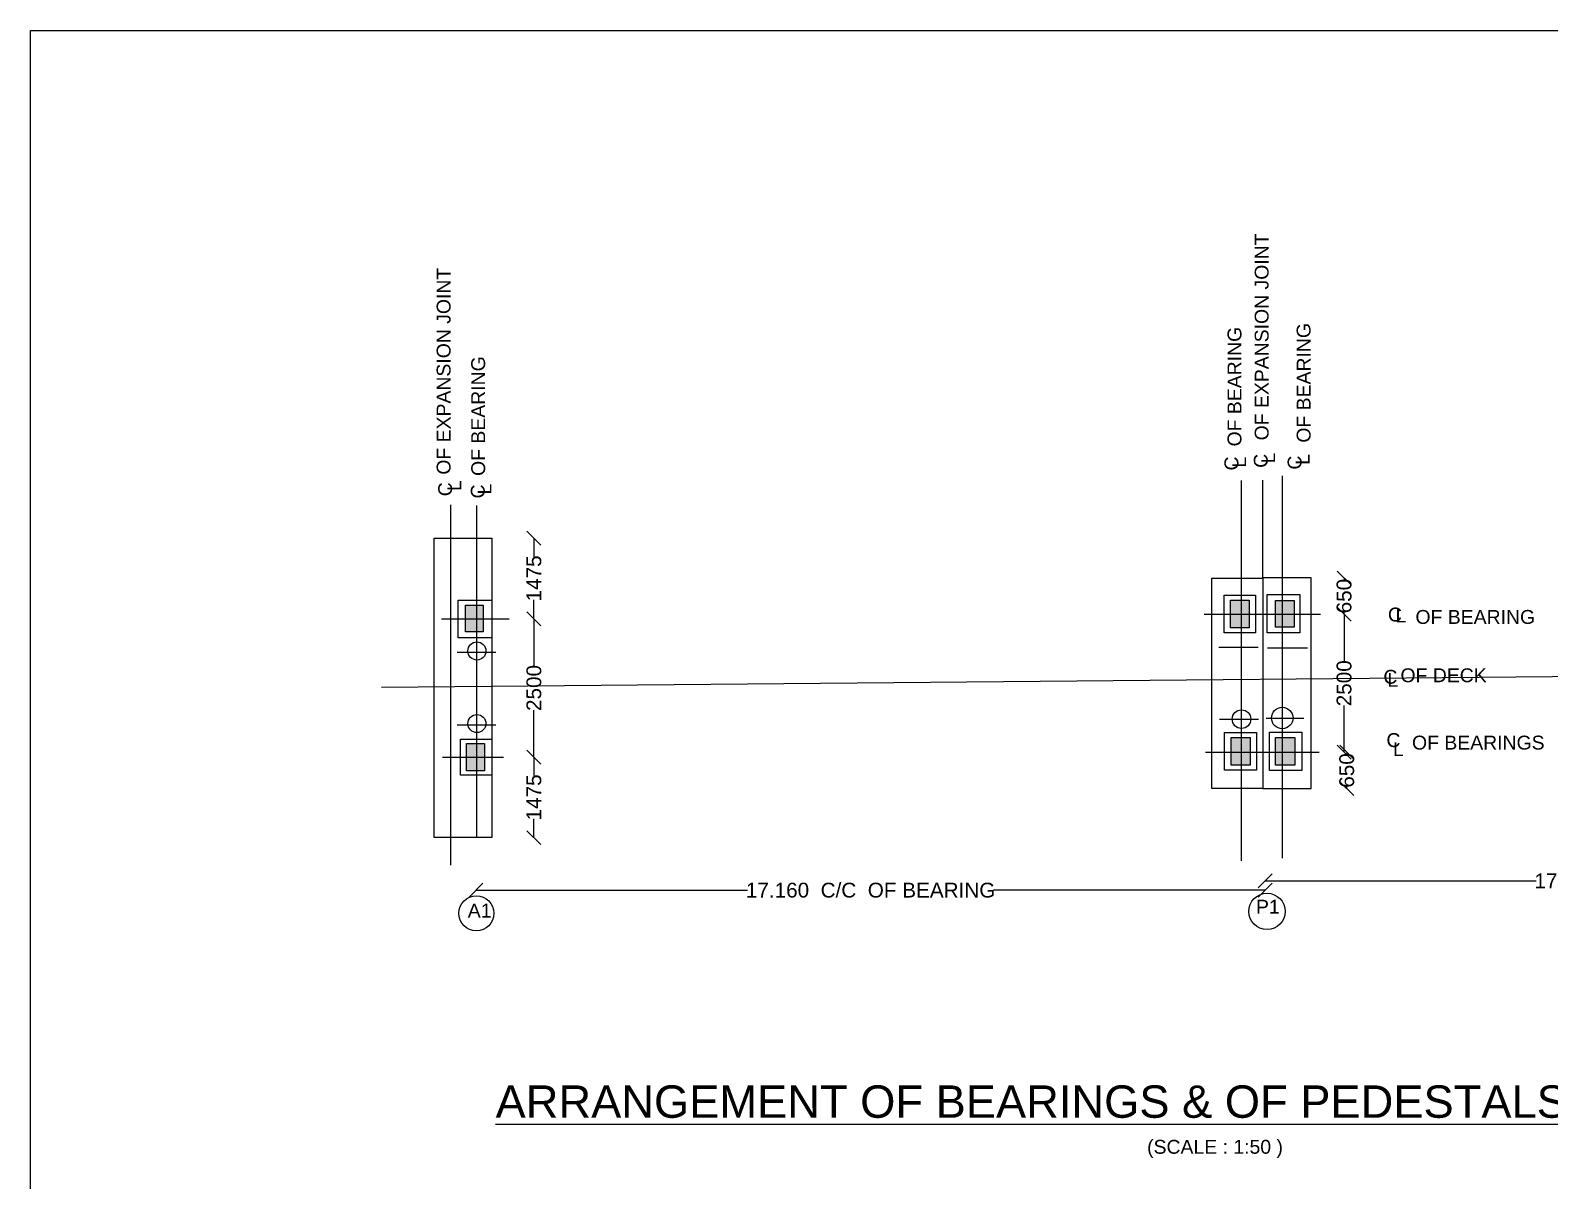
# Model space of a CAD drawing. Header units: millimetres. Extents: x 5124 to 3806331, y 2311 to 42892686.
# Drawn here: x 3790061 to 3798267, y 42886473 to 42892686 of the extents above; entities that cross this region are included whole.
import ezdxf

# ---------------------------------------------------------------- set-up
doc = ezdxf.new("R2010")
doc.units = ezdxf.units.MM
doc.header["$MEASUREMENT"] = 0
for name, color, linetype in [('DIMENSION', 7, 'Continuous'), ('DRAWING', 2, 'Continuous'), ('TEXT', 7, 'Continuous')]:
    doc.layers.add(name, color=color, linetype=linetype)
doc.styles.get("Standard").update_dxf_attribs({"font": 'arial.ttf', "height": 80})
doc.dimstyles.get("Standard").update_dxf_attribs({"dimtxt": 80, "dimasz": 75, "dimexe": 0.18, "dimexo": 0.0625, "dimgap": 0.09, "dimtad": 0, "dimdec": 0, "dimzin": 0, "dimdsep": 46, "dimtxsty": 'Standard', "dimblk": 'OBLIQUE', "dimcen": 0.09, "dimse1": 1, "dimse2": 1, "dimadec": 0, "dimazin": 0, "dimtfac": 1, "dimtdec": 0, "dimtofl": 0, "dimtmove": 0, "dimatfit": 3, "dimfxl": 1, "dimtolj": 1, "dimtzin": 0, "dimarcsym": 0})

# ---------------------------------------------------------------- blocks, each defined once
blk = doc.blocks.new('_Oblique')
at = {"color": 0, "linetype": 'ByBlock', "lineweight": -2}
blk.add_line((-0.5, -0.5), (0.5, 0.5), dxfattribs=at)
blk = doc.blocks.new('*D41')
at = {"layer": 'Defpoints', "color": 0, "transparency": 16777216}
for p in [(3796730.8, 42888066.4), (3792467.9, 42888019.6), (3796730.8, 42888041.6)]:
    blk.add_point(p, dxfattribs=at)
at = {"layer": 'DIMENSION', "color": 0, "lineweight": -2, "transparency": 16777216}
for p, q in [((3792467.9, 42888041.6), (3793934.9, 42888041.6)), ((3796730.8, 42888041.6), (3795263.7, 42888041.6))]:
    blk.add_line(p, q, dxfattribs=at)
at = {"layer": 'DIMENSION', "color": 0, "lineweight": -2, "transparency": 16777216, "xscale": 75, "yscale": 75, "zscale": 75, "rotation": 180}
blk.add_blockref('_Oblique', (3792467.9, 42888041.6), dxfattribs=at)
at = {"layer": 'DIMENSION', "color": 0, "lineweight": -2, "transparency": 16777216, "xscale": 75, "yscale": 75, "zscale": 75}
blk.add_blockref('_Oblique', (3796730.8, 42888041.6), dxfattribs=at)
at = {"layer": 'DIMENSION', "color": 0, "transparency": 16777216, "insert": (3794599.3, 42888041.6), "char_height": 80, "attachment_point": 5}
blk.add_mtext('\\A1;17.160  C/C  OF BEARING', dxfattribs=at)
blk = doc.blocks.new('*D42')
at = {"layer": 'Defpoints', "color": 0, "transparency": 16777216}
for p in [(3800985.5, 42888091.8), (3800985.5, 42888091.8), (3796730.8, 42888019.6)]:
    blk.add_point(p, dxfattribs=at)
at = {"layer": 'DIMENSION', "color": 0, "lineweight": -2, "transparency": 16777216}
for p, q in [((3796730.8, 42888091.8), (3798193.8, 42888091.8)), ((3800985.5, 42888091.8), (3799522.6, 42888091.8))]:
    blk.add_line(p, q, dxfattribs=at)
at = {"layer": 'DIMENSION', "color": 0, "lineweight": -2, "transparency": 16777216, "xscale": 75, "yscale": 75, "zscale": 75, "rotation": 180}
blk.add_blockref('_Oblique', (3796730.8, 42888091.8), dxfattribs=at)
at = {"layer": 'DIMENSION', "color": 0, "lineweight": -2, "transparency": 16777216, "xscale": 75, "yscale": 75, "zscale": 75}
blk.add_blockref('_Oblique', (3800985.5, 42888091.8), dxfattribs=at)
at = {"layer": 'DIMENSION', "color": 0, "transparency": 16777216, "insert": (3798858.2, 42888091.8), "char_height": 80, "attachment_point": 5}
blk.add_mtext('\\A1;17.160  C/C  OF BEARING', dxfattribs=at)
blk = doc.blocks.new('*D61')
at = {"layer": 'Defpoints', "color": 0, "transparency": 16777216}
for p in [(3796978.4, 42889728.4), (3796978.4, 42889532.3), (3797156.7, 42889532.3)]:
    blk.add_point(p, dxfattribs=at)
at = {"layer": 'DRAWING', "color": 0, "lineweight": -2, "transparency": 16777216}
for p, q in [((3797156.7, 42889728.4), (3797156.7, 42889718.9)), ((3797156.7, 42889532.3), (3797156.7, 42889541.8))]:
    blk.add_line(p, q, dxfattribs=at)
at = {"layer": 'DRAWING', "color": 0, "lineweight": -2, "transparency": 16777216, "xscale": 75, "yscale": 75, "zscale": 75}
for p, rotation in [((3797156.7, 42889728.4), 90), ((3797156.7, 42889532.3), 270)]:
    blk.add_blockref('_Oblique', p, dxfattribs=dict(at, rotation=rotation))
at = {"layer": 'DRAWING', "color": 0, "transparency": 16777216, "insert": (3797156.7, 42889630.4), "char_height": 80, "attachment_point": 5, "rotation": 90}
blk.add_mtext('\\A1;650', dxfattribs=at)
blk = doc.blocks.new('*D62')
at = {"layer": 'Defpoints', "color": 0, "transparency": 16777216}
for p in [(3796978.4, 42888786.8), (3797171.2, 42888786.8), (3796978.4, 42888590.5)]:
    blk.add_point(p, dxfattribs=at)
at = {"layer": 'DRAWING', "color": 0, "lineweight": -2, "transparency": 16777216}
for p, q in [((3797171.2, 42888786.8), (3797171.2, 42888777.2)), ((3797171.2, 42888590.5), (3797171.2, 42888600.1))]:
    blk.add_line(p, q, dxfattribs=at)
at = {"layer": 'DRAWING', "color": 0, "lineweight": -2, "transparency": 16777216, "xscale": 75, "yscale": 75, "zscale": 75}
for p, rotation in [((3797171.2, 42888786.8), 90), ((3797171.2, 42888590.5), 270)]:
    blk.add_blockref('_Oblique', p, dxfattribs=dict(at, rotation=rotation))
at = {"layer": 'DRAWING', "color": 0, "transparency": 16777216, "insert": (3797171.2, 42888688.6), "char_height": 80, "attachment_point": 5, "rotation": 90}
blk.add_mtext('\\A1;650', dxfattribs=at)
blk = doc.blocks.new('*D63')
at = {"layer": 'Defpoints', "color": 0, "transparency": 16777216}
for p in [(3797029.1, 42889532.3), (3797156.7, 42889532.3), (3797021.6, 42888786.8)]:
    blk.add_point(p, dxfattribs=at)
at = {"layer": 'DRAWING', "color": 0, "lineweight": -2, "transparency": 16777216}
for p, q in [((3797156.7, 42889532.3), (3797156.7, 42889279.6)), ((3797156.7, 42888786.8), (3797156.7, 42889039.5))]:
    blk.add_line(p, q, dxfattribs=at)
at = {"layer": 'DRAWING', "color": 0, "lineweight": -2, "transparency": 16777216, "xscale": 75, "yscale": 75, "zscale": 75}
for p, rotation in [((3797156.7, 42889532.3), 90), ((3797156.7, 42888786.8), 270)]:
    blk.add_blockref('_Oblique', p, dxfattribs=dict(at, rotation=rotation))
at = {"layer": 'DRAWING', "color": 0, "transparency": 16777216, "insert": (3797156.7, 42889159.5), "char_height": 80, "attachment_point": 5, "rotation": 90}
blk.add_mtext('\\A1;2500', dxfattribs=at)
blk = doc.blocks.new('*D67')
at = {"layer": 'Defpoints', "color": 0, "transparency": 16777216}
for p in [(3792552.8, 42889943.7), (3792552.8, 42889508), (3792780.8, 42889508)]:
    blk.add_point(p, dxfattribs=at)
at = {"layer": 'DRAWING', "color": 0, "lineweight": -2, "transparency": 16777216}
for p, q in [((3792780.8, 42889943.7), (3792780.8, 42889841.9)), ((3792780.8, 42889508), (3792780.8, 42889609.8))]:
    blk.add_line(p, q, dxfattribs=at)
at = {"layer": 'DRAWING', "color": 0, "lineweight": -2, "transparency": 16777216, "xscale": 75, "yscale": 75, "zscale": 75}
for p, rotation in [((3792780.8, 42889943.7), 90), ((3792780.8, 42889508), 270)]:
    blk.add_blockref('_Oblique', p, dxfattribs=dict(at, rotation=rotation))
at = {"layer": 'DRAWING', "color": 0, "transparency": 16777216, "insert": (3792780.8, 42889725.9), "char_height": 80, "attachment_point": 5, "rotation": 90}
blk.add_mtext('\\A1;1475', dxfattribs=at)
blk = doc.blocks.new('*D68')
at = {"layer": 'Defpoints', "color": 0, "transparency": 16777216}
for p in [(3792647.4, 42889508), (3792616.5, 42888760.3), (3792780.8, 42888760.3)]:
    blk.add_point(p, dxfattribs=at)
at = {"layer": 'DRAWING', "color": 0, "lineweight": -2, "transparency": 16777216}
for p, q in [((3792780.8, 42889508), (3792780.8, 42889254.2)), ((3792780.8, 42888760.3), (3792780.8, 42889014))]:
    blk.add_line(p, q, dxfattribs=at)
at = {"layer": 'DRAWING', "color": 0, "lineweight": -2, "transparency": 16777216, "xscale": 75, "yscale": 75, "zscale": 75}
for p, rotation in [((3792780.8, 42889508), 90), ((3792780.8, 42888760.3), 270)]:
    blk.add_blockref('_Oblique', p, dxfattribs=dict(at, rotation=rotation))
at = {"layer": 'DRAWING', "color": 0, "transparency": 16777216, "insert": (3792780.8, 42889134.1), "char_height": 80, "attachment_point": 5, "rotation": 90}
blk.add_mtext('\\A1;2500', dxfattribs=at)
blk = doc.blocks.new('*D69')
at = {"layer": 'Defpoints', "color": 0, "transparency": 16777216}
for p in [(3792616.5, 42888760.3), (3792552.8, 42888325.6), (3792780.8, 42888325.6)]:
    blk.add_point(p, dxfattribs=at)
at = {"layer": 'DRAWING', "color": 0, "lineweight": -2, "transparency": 16777216}
for p, q in [((3792780.8, 42888760.3), (3792780.8, 42888659)), ((3792780.8, 42888325.6), (3792780.8, 42888426.9))]:
    blk.add_line(p, q, dxfattribs=at)
at = {"layer": 'DRAWING', "color": 0, "lineweight": -2, "transparency": 16777216, "xscale": 75, "yscale": 75, "zscale": 75}
for p, rotation in [((3792780.8, 42888760.3), 90), ((3792780.8, 42888325.6), 270)]:
    blk.add_blockref('_Oblique', p, dxfattribs=dict(at, rotation=rotation))
at = {"layer": 'DRAWING', "color": 0, "transparency": 16777216, "insert": (3792780.8, 42888542.9), "char_height": 80, "attachment_point": 5, "rotation": 90}
blk.add_mtext('\\A1;1475', dxfattribs=at)

msp = doc.modelspace()

# ---------------------------------------------------------------- hatches: boundary and pattern name
at = {"layer": 'DRAWING'}
h = msp.add_hatch(color=0, dxfattribs=at)
h.paths.add_polyline_path([(3796644.1, 42889608.9), (3796543.4, 42889608.9), (3796543.4, 42889458.5), (3796644.1, 42889458.5)])
h.paths.add_polyline_path([(3796886.8, 42889607.2), (3796785.3, 42889607.2), (3796785.3, 42889462.7), (3796886.8, 42889462.7)])
h.paths.add_polyline_path([(3796649.5, 42888866.7), (3796546.1, 42888866.7), (3796546.1, 42888716.4), (3796649.5, 42888716.4)])
h.paths.add_polyline_path([(3796890.7, 42888866), (3796786, 42888866), (3796786, 42888717.7), (3796890.7, 42888717.7)])
h.paths.add_polyline_path([(3801012.4, 42889668), (3800914.5, 42889668), (3800914.5, 42889524.3), (3801012.4, 42889524.3)])
h.paths.add_polyline_path([(3801029.5, 42888921.7), (3800923.3, 42888921.7), (3800923.3, 42888772.9), (3801029.5, 42888772.9)])
h = msp.add_hatch(color=0, dxfattribs=at)
h.paths.add_polyline_path([(3792472.9, 42889581.5), (3792410.7, 42889581.5), (3792410.7, 42889437), (3792472.9, 42889437)])
h.paths.add_polyline_path([(3792506.6, 42889581.5), (3792472.9, 42889581.5), (3792472.9, 42889437), (3792506.6, 42889437)])
h = msp.add_hatch(color=0, dxfattribs=at)
h.paths.add_polyline_path([(3792472.9, 42888835), (3792416.1, 42888835), (3792416.1, 42888685.9), (3792472.9, 42888685.9)])
h.paths.add_polyline_path([(3792514.7, 42888835), (3792472.9, 42888835), (3792472.9, 42888685.9), (3792514.7, 42888685.9)])

# ---------------------------------------------------------------- linework, layer by layer
at = {"layer": 'DIMENSION', "color": 0}
for centre, radius in [((3792470.2, 42887917), 94.8), ((3796740.6, 42887927), 98.2)]:
    msp.add_circle(centre, radius, dxfattribs=at)
at = {"layer": 'DRAWING', "color": 0}
for points in [[(3806152.2, 42880438.9), (3790061.1, 42880432.6), (3790061.1, 42892686.2), (3806152.2, 42892686.2)], [(3792552.8, 42888325.6), (3792241.7, 42888325.6), (3792241.7, 42889943.7), (3792552.8, 42889943.7)], [(3796441.8, 42889727.6), (3796717.2, 42889727.6), (3796717.2, 42888590.5), (3796441.8, 42888590.5)], [(3796717.2, 42888590.5), (3796978.4, 42888590.5), (3796978.4, 42889728.4), (3796717.2, 42889728.4)], [(3796508.3, 42889636.2), (3796678.9, 42889636.2), (3796678.9, 42889431.4), (3796508.3, 42889431.4)], [(3796543.4, 42889608.9), (3796644.1, 42889608.9), (3796644.1, 42889458.5), (3796543.4, 42889458.5)], [(3796741.2, 42889638.3), (3796918.2, 42889638.3), (3796918.2, 42889431.4), (3796741.2, 42889431.4)], [(3792370.7, 42889607.6), (3792552.8, 42889607.6), (3792552.8, 42889404.2), (3792370.7, 42889404.2)], [(3792410.7, 42889581.5), (3792506.6, 42889581.5), (3792506.6, 42889437), (3792410.7, 42889437)], [(3796886.8, 42889462.7), (3796785.3, 42889462.7), (3796785.3, 42889607.2), (3796886.8, 42889607.2)], [(3796510.7, 42888893.2), (3796684.4, 42888893.2), (3796684.4, 42888689.9), (3796510.7, 42888689.9)], [(3796752.9, 42888894.5), (3796928.5, 42888894.5), (3796928.5, 42888689.2), (3796752.9, 42888689.2)], [(3792383.5, 42888856.8), (3792552.8, 42888856.8), (3792552.8, 42888662.9), (3792383.5, 42888662.9)], [(3792416.1, 42888835), (3792514.7, 42888835), (3792514.7, 42888685.9), (3792416.1, 42888685.9)], [(3796546.1, 42888866.7), (3796649.5, 42888866.7), (3796649.5, 42888716.4), (3796546.1, 42888716.4)], [(3796786, 42888866), (3796890.7, 42888866), (3796890.7, 42888717.7), (3796786, 42888717.7)]]:
    msp.add_lwpolyline(points, close=True, dxfattribs=at)
for points in [[(3796822.6, 42890279.3), (3796822.6, 42888214.8)], [(3796602.4, 42888200.1), (3796602.4, 42890254.8)], [(3796717.2, 42889728.4), (3796717.2, 42890255.8)], [(3792330.9, 42890123.6), (3792330.9, 42888177)], [(3792472.9, 42888325.6), (3792472.9, 42890119.1)], [(3796400.7, 42889532.3), (3797029.1, 42889532.3)], [(3792365.6, 42889327.3), (3792574.2, 42889327.3)], [(3796480, 42889355), (3796692.1, 42889355)], [(3796742.3, 42889351.3), (3796958.2, 42889351.3)], [(3791958, 42889138.4), (3801443.4, 42889225.3)], [(3796483.1, 42888965.9), (3796694.4, 42888965.9)], [(3796736.2, 42888971.8), (3796939.2, 42888971.8)], [(3792365.6, 42888935.2), (3792574.2, 42888935.2)], [(3796407.2, 42888786.8), (3797021.6, 42888786.8)]]:
    msp.add_lwpolyline(points, dxfattribs=at)
at = {"layer": 'DRAWING'}
for points in [[(3792281.3, 42889508), (3792647.4, 42889508)], [(3792286.1, 42888760.3), (3792616.5, 42888760.3)]]:
    msp.add_lwpolyline(points, dxfattribs=at)
at = {"layer": 'DRAWING', "color": 0}
for centre, radius in [((3792472.9, 42889333.9), 48.8), ((3792472.9, 42888941.9), 48.8), ((3796602.4, 42888965.9), 50.2), ((3796822.6, 42888971.8), 58.1)]:
    msp.add_circle(centre, radius, dxfattribs=at)

# ---------------------------------------------------------------- texts
at = {"layer": 'TEXT', "color": 0}
for s, p in [('OF EXPANSION JOINT ', (3796748.8, 42890471.6)), ('OF EXPANSION JOINT ', (3792330.4, 42890286.3)), ('OF BEARING ', (3796975.5, 42890459.2)), ('OF BEARING ', (3796602.1, 42890438.8)), ('OF BEARING ', (3792517.3, 42890279.6)), ('C', (3796585.4, 42890308.7)), ('L', (3796627.5, 42890324.5)), ('C', (3796744.1, 42890323.1)), ('L', (3796784.1, 42890347.5)), ('C', (3796926.7, 42890313.4)), ('L', (3796970.3, 42890339.4)), ('C', (3792338.7, 42890169.5)), ('L', (3792388.2, 42890197.7)), ('C', (3792515, 42890157.6)), ('L', (3792551.2, 42890179.5))]:
    msp.add_text(s, height=75, rotation=90, dxfattribs=at).set_placement(p)
for s, height, p in [('C', 75, (3797393.3, 42889493.3)), ('L', 75, (3797434, 42889487.9)), ('OF BEARING ', 75, (3797542.1, 42889480.3)), ('C', 75, (3797368.9, 42889157)), ('L', 75, (3797390.5, 42889140.7)), ('OF DECK', 75, (3797461.1, 42889165.1)), ('C', 75, (3797385.2, 42888815.1)), ('OF BEARINGS ', 75, (3797523.5, 42888801.5)), ('L', 75, (3797420.5, 42888766.2)), ('A1', 75, (3792423.4, 42887894.1)), ('P1', 75, (3796680.8, 42887915)), ('%%UARRANGEMENT OF BEARINGS & OF PEDESTALS OVER  ABUTMENT  ', 175, (3792573.7, 42886812.4)), ('(SCALE : 1:50 )', 75, (3796092.7, 42886618.1))]:
    msp.add_text(s, height=height, dxfattribs=at).set_placement(p)

# ---------------------------------------------------------------- dimensions: what is measured, and where the dimension line sits
at = {"layer": 'DIMENSION', "color": 0}
for base, p1, p2, picture, middle in [((3800985.5, 42888091.8), (3796730.8, 42888019.6), (3800985.5, 42888091.8), '*D42', (3798858.2, 42888091.8)), ((3796730.8, 42888041.6), (3792467.9, 42888019.6), (3796730.8, 42888066.4), '*D41', (3794599.3, 42888041.6))]:
    dim = msp.add_linear_dim(base=base, p1=p1, p2=p2, text='17.160  C/C  OF BEARING', dimstyle='Standard', dxfattribs=at)
    dim.commit()
    dim.dimension.update_dxf_attribs({"geometry": picture, "text_midpoint": middle})
at = {"layer": 'DRAWING'}
for base, p1, p2, text, picture, middle in [((3792780.8, 42889508), (3792552.8, 42889943.7), (3792552.8, 42889508), '1475', '*D67', (3792780.8, 42889725.9)), ((3797156.7, 42889532.3), (3796978.4, 42889728.4), (3796978.4, 42889532.3), '650', '*D61', (3797156.7, 42889630.4)), ((3792780.8, 42888760.3), (3792647.4, 42889508), (3792616.5, 42888760.3), '2500', '*D68', (3792780.8, 42889134.1)), ((3797156.7, 42889532.3), (3797021.6, 42888786.8), (3797029.1, 42889532.3), '2500', '*D63', (3797156.7, 42889159.5)), ((3792780.8, 42888325.6), (3792616.5, 42888760.3), (3792552.8, 42888325.6), '1475', '*D69', (3792780.8, 42888542.9)), ((3797171.2, 42888786.8), (3796978.4, 42888590.5), (3796978.4, 42888786.8), '650', '*D62', (3797171.2, 42888688.6))]:
    dim = msp.add_linear_dim(base=base, p1=p1, p2=p2, angle=90, text=text, dimstyle='Standard', dxfattribs=at)
    dim.commit()
    dim.dimension.update_dxf_attribs({"geometry": picture, "text_midpoint": middle})

doc.saveas('drawing.dxf')
